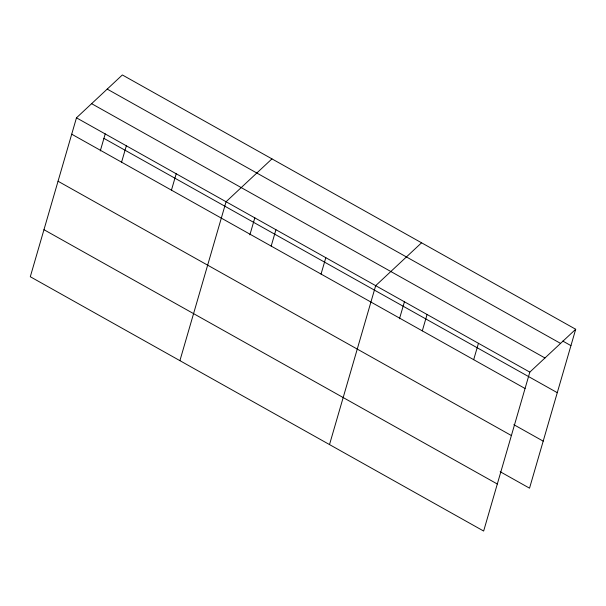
<?xml version="1.0" encoding="UTF-8"?>
<svg xmlns="http://www.w3.org/2000/svg" width="606" height="606" viewBox="0 0 606 606"><rect width="100%" height="100%" fill="white"/><g stroke="black" fill="none" stroke-linecap="round" stroke-linejoin="round"><path stroke-width="0.91" d="M76.47 117.822L30.3 276.737L483.649 531.045L529.818 372.122L575.7 329.263L122.351 74.955L76.47 117.822L529.818 372.122M100.278 150.939L105.239 133.85M121.579 162.173L126.343 145.796M171.453 190.148L176.21 173.763M179.906 360.661L226.076 201.737L271.958 158.87M249.877 234.855L254.846 217.774M271.185 246.097L275.942 229.712M321.051 274.071L325.816 257.686M329.512 444.584L375.682 285.661L421.564 242.794M399.483 318.779L404.452 301.69M422.306 330.861L427.063 314.484M473.68 359.684L478.445 343.307M575.7 329.263L529.53 488.178L500.17 471.71M562.785 341.064L570.943 345.64M107.209 89.097L560.558 343.405M91.612 103.671L544.961 357.979M103.921 138.373L557.278 392.68M71.713 134.199L525.061 388.507M513.835 424.67L543.196 441.145M58.047 181.239L511.396 435.547M43.965 229.704L497.314 484.012"/></g></svg>
